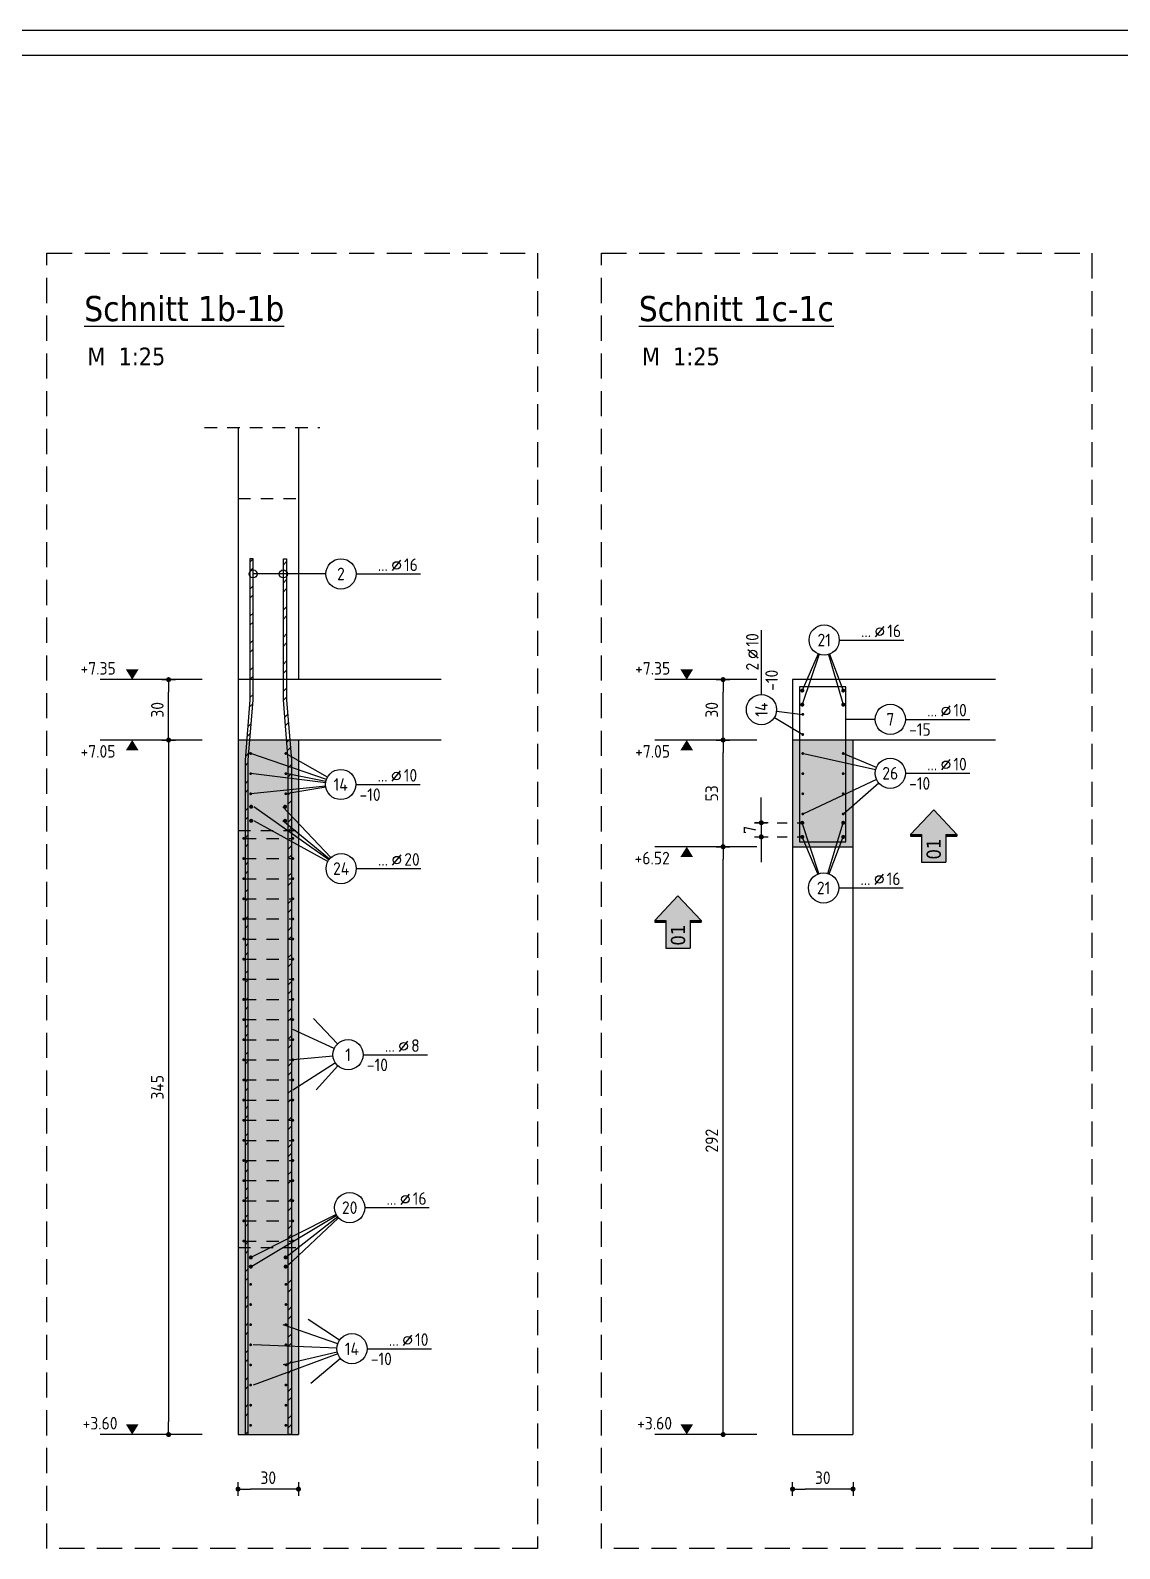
# Model space of a CAD drawing. Extents: x 44 to 147, y 26 to 69.
# Drawn here: x 81.7 to 92.52, y 50.64 to 65.73 of the extents above; entities that cross this region are included whole.
import ezdxf
from ezdxf.enums import TextEntityAlignment as Align

# ---------------------------------------------------------------- set-up
doc = ezdxf.new("R2010")
doc.units = 0
doc.header["$LTSCALE"] = 0.5
for name, pattern in [('AUSGEZOGEN', [1000.01, 1000, 0.01]), ('DASHDOT2', [0.5, 0.25, -0.125, 0, -0.125]), ('HIDDEN', [0.375, 0.25, -0.125]), ('STRICHLINIE', [0.75, 0.5, -0.25]), ('VERDECKT', [0.375, 0.25, -0.125])]:
    doc.linetypes.add(name, pattern=pattern)
for name, color, linetype in [('AFU', 7, 'Continuous'), ('BETON', 7, 'Continuous'), ('DETAIL', 7, 'Continuous'), ('grau_hell', 7, 'Continuous'), ('grau_mittel', 7, 'Continuous'), ('HILFE', 7, 'Continuous'), ('INDEX', 7, 'Continuous'), ('koten', 7, 'Continuous'), ('MASSE', 7, 'Continuous'), ('OBJEKT', 7, 'Continuous'), ('RAHMEN', 7, 'Continuous'), ('RND', 7, 'Continuous'), ('RND_BILD', 7, 'Continuous'), ('SCHRAFF', 7, 'Continuous'), ('TEXT', 7, 'Continuous'), ('VERDECKT', 7, 'Continuous')]:
    doc.layers.add(name, color=color, linetype=linetype)
doc.layers.add('NOPLOT', color=7, linetype='Continuous', plot=False)
doc.styles.add('helv', font='tahoma.ttf')
doc.styles.add('txt', font='isocp.shx')
doc.linetypes.add('AFU_50K', pattern='A,0.15,["/",Standard,S=0.2,R=0,X=-0.01,Y=-0.1],0.07,["/",Standard,S=0.2,R=0,X=-0.01,Y=-0.1],0.15', length=0.37)
doc.dimstyles.new('DOT_I', dxfattribs={"dimscale": 0.5, "dimtxt": 0.25, "dimasz": 0.25, "dimexe": 0.1, "dimexo": 0.3, "dimgap": 0.1, "dimtad": 1, "dimdec": 3, "dimzin": 3, "dimtxsty": 'txt', "dimblk": 'DOT', "dimblk1": 'DOT', "dimblk2": 'DOT', "dimsah": 1, "dimcen": 0.1, "dimse1": 1, "dimse2": 1, "dimazin": 0, "dimtfac": 1, "dimtdec": 4, "dimtix": 1, "dimtmove": 2, "dimatfit": 3, "dimfxl": 0, "dimtvp": 1, "dimtolj": 1, "dimtzin": 0, "dimarcsym": 0})

# ---------------------------------------------------------------- blocks, each defined once
blk = doc.blocks.new('A1-57-0')
at = {"layer": 'RAHMEN'}
blk.add_line((137.9, 59.4), (0, 59.4), dxfattribs=at)
at = {"layer": 'RAHMEN', "color": 5}
blk.add_line((137.4, 58.9), (2, 58.9), dxfattribs=at)
blk = doc.blocks.new('RND_LEI')
at = {"layer": 'RND', "color": 7, "linetype": 'Continuous'}
blk.add_line((1.022, 0.066), (1.19, 0.27), dxfattribs=at)
for centre, radius in [((0, 0), 0.3), ((1.106, 0.168), 0.075)]:
    blk.add_circle(centre, radius, dxfattribs=at)
at = {"layer": 'RND', "color": 7, "linetype": 'Continuous', "style": 'txt'}
blk.add_attdef('ANZ', text='', height=0.25, dxfattribs=at).set_placement((0.931, 0.057), align=Align.RIGHT)
for tag, p in [('DUM', (1.253, 0.057)), ('ABSTD', (1.674, 0.057)), ('POSTXT', (0.374, -0.327))]:
    blk.add_attdef(tag, p, '', height=0.25, dxfattribs=at)
blk.add_attdef('POSL', text='', height=0.25, dxfattribs=at).set_placement((0, 0), align=Align.MIDDLE)
blk = doc.blocks.new('DOT')
at = {"layer": 'MASSE', "color": 7, "linetype": 'Continuous'}
for p, q in [((0, 0), (-1, 0)), ((0, 0.54), (0, -0.54))]:
    blk.add_line(p, q, dxfattribs=at)
at = {"layer": 'MASSE', "color": 7, "linetype": 'Continuous', "const_width": 0.2}
blk.add_lwpolyline([(-0.1, 0, 1), (0.1, 0, 1)], format="xyb", close=True, dxfattribs=at)
blk = doc.blocks.new('*D35')
at = {"layer": 'DEFPOINTS', "color": 0, "linetype": 'AUSGEZOGEN', "transparency": 16777216}
for p in [(83.767, 51.236), (83.767, 51.236), (84.367, 51.236)]:
    blk.add_point(p, dxfattribs=at)
at = {"layer": 'MASSE', "color": 0, "linetype": 'AUSGEZOGEN', "lineweight": -2, "transparency": 16777216}
blk.add_line((84.242, 51.236), (83.892, 51.236), dxfattribs=at)
at = {"layer": 'MASSE', "color": 0, "linetype": 'AUSGEZOGEN', "lineweight": -2, "transparency": 16777216, "xscale": 0.125, "yscale": 0.125, "zscale": 0.125, "rotation": 180}
blk.add_blockref('DOT', (83.767, 51.236), dxfattribs=at)
at = {"layer": 'MASSE', "color": 0, "linetype": 'AUSGEZOGEN', "lineweight": -2, "transparency": 16777216, "xscale": 0.125, "yscale": 0.125, "zscale": 0.125}
blk.add_blockref('DOT', (84.367, 51.236), dxfattribs=at)
at = {"layer": 'MASSE', "color": 0, "linetype": 'AUSGEZOGEN', "transparency": 16777216, "insert": (84.067, 51.349), "char_height": 0.125, "attachment_point": 5, "style": 'txt'}
blk.add_mtext('\\A1;30', dxfattribs=at)
blk = doc.blocks.new('*D36')
at = {"layer": 'DEFPOINTS', "color": 0, "linetype": 'AUSGEZOGEN', "transparency": 16777216}
for p in [(83.077, 58.678), (83.077, 51.778), (83.077, 51.778)]:
    blk.add_point(p, dxfattribs=at)
at = {"layer": 'MASSE', "color": 0, "linetype": 'AUSGEZOGEN', "lineweight": -2, "transparency": 16777216}
blk.add_line((83.077, 58.553), (83.077, 51.903), dxfattribs=at)
at = {"layer": 'MASSE', "color": 0, "linetype": 'AUSGEZOGEN', "lineweight": -2, "transparency": 16777216, "xscale": 0.125, "yscale": 0.125, "zscale": 0.125}
for p, rotation in [((83.077, 58.678), 90), ((83.077, 51.778), 270)]:
    blk.add_blockref('DOT', p, dxfattribs=dict(at, rotation=rotation))
at = {"layer": 'MASSE', "color": 0, "linetype": 'AUSGEZOGEN', "transparency": 16777216, "insert": (82.965, 55.228), "char_height": 0.125, "attachment_point": 5, "rotation": 90, "style": 'txt'}
blk.add_mtext('\\A1;345', dxfattribs=at)
blk = doc.blocks.new('*D37')
at = {"layer": 'DEFPOINTS', "color": 0, "linetype": 'AUSGEZOGEN', "transparency": 16777216}
for p in [(83.077, 59.278), (83.077, 59.278), (83.077, 58.678)]:
    blk.add_point(p, dxfattribs=at)
at = {"layer": 'MASSE', "color": 0, "linetype": 'AUSGEZOGEN', "lineweight": -2, "transparency": 16777216}
blk.add_line((83.077, 58.803), (83.077, 59.153), dxfattribs=at)
at = {"layer": 'MASSE', "color": 0, "linetype": 'AUSGEZOGEN', "lineweight": -2, "transparency": 16777216, "xscale": 0.125, "yscale": 0.125, "zscale": 0.125}
for p, rotation in [((83.077, 59.278), 90), ((83.077, 58.678), 270)]:
    blk.add_blockref('DOT', p, dxfattribs=dict(at, rotation=rotation))
at = {"layer": 'MASSE', "color": 0, "linetype": 'AUSGEZOGEN', "transparency": 16777216, "insert": (82.965, 58.978), "char_height": 0.125, "attachment_point": 5, "rotation": 90, "style": 'txt'}
blk.add_mtext('\\A1;30', dxfattribs=at)
blk = doc.blocks.new('OKRD_O')
at = {"color": 0, "linetype": 'ByBlock'}
blk.add_solid([(-0.125, 0.202), (0.125, 0.202), (0, 0)], dxfattribs=at)
at = {"color": 0, "linetype": 'ByBlock', "style": 'txt'}
blk.add_attdef('OKRD', (0.25, 0.1), '', height=0.25, dxfattribs=at)
blk = doc.blocks.new('OKRD_U')
at = {"color": 0, "linetype": 'ByBlock'}
blk.add_solid([(-0.125, -0.202), (0.125, -0.202), (0, 0)], dxfattribs=at)
at = {"color": 0, "linetype": 'ByBlock', "style": 'txt'}
blk.add_attdef('OKRD', (0.25, -0.35), '', height=0.25, dxfattribs=at)
blk = doc.blocks.new('*D39')
at = {"layer": 'DEFPOINTS', "color": 0, "linetype": 'AUSGEZOGEN', "transparency": 16777216}
for p in [(89.275, 51.236), (89.275, 51.236), (89.875, 51.236)]:
    blk.add_point(p, dxfattribs=at)
at = {"layer": 'MASSE', "color": 0, "linetype": 'AUSGEZOGEN', "lineweight": -2, "transparency": 16777216}
blk.add_line((89.75, 51.236), (89.4, 51.236), dxfattribs=at)
at = {"layer": 'MASSE', "color": 0, "linetype": 'AUSGEZOGEN', "lineweight": -2, "transparency": 16777216, "xscale": 0.125, "yscale": 0.125, "zscale": 0.125, "rotation": 180}
blk.add_blockref('DOT', (89.275, 51.236), dxfattribs=at)
at = {"layer": 'MASSE', "color": 0, "linetype": 'AUSGEZOGEN', "lineweight": -2, "transparency": 16777216, "xscale": 0.125, "yscale": 0.125, "zscale": 0.125}
blk.add_blockref('DOT', (89.875, 51.236), dxfattribs=at)
at = {"layer": 'MASSE', "color": 0, "linetype": 'AUSGEZOGEN', "transparency": 16777216, "insert": (89.575, 51.349), "char_height": 0.125, "attachment_point": 5, "style": 'txt'}
blk.add_mtext('\\A1;30', dxfattribs=at)
blk = doc.blocks.new('*D40')
at = {"layer": 'DEFPOINTS', "color": 0, "linetype": 'AUSGEZOGEN', "transparency": 16777216}
for p in [(88.585, 57.618), (88.585, 57.618), (88.585, 51.778)]:
    blk.add_point(p, dxfattribs=at)
at = {"layer": 'MASSE', "color": 0, "linetype": 'AUSGEZOGEN', "lineweight": -2, "transparency": 16777216}
blk.add_line((88.585, 51.903), (88.585, 57.493), dxfattribs=at)
at = {"layer": 'MASSE', "color": 0, "linetype": 'AUSGEZOGEN', "lineweight": -2, "transparency": 16777216, "xscale": 0.125, "yscale": 0.125, "zscale": 0.125}
for p, rotation in [((88.585, 57.618), 90), ((88.585, 51.778), 270)]:
    blk.add_blockref('DOT', p, dxfattribs=dict(at, rotation=rotation))
at = {"layer": 'MASSE', "color": 0, "linetype": 'AUSGEZOGEN', "transparency": 16777216, "insert": (88.472, 54.698), "char_height": 0.125, "attachment_point": 5, "rotation": 90, "style": 'txt'}
blk.add_mtext('\\A1;292', dxfattribs=at)
blk = doc.blocks.new('*D41')
at = {"layer": 'DEFPOINTS', "color": 0, "linetype": 'AUSGEZOGEN', "transparency": 16777216}
for p in [(88.585, 58.678), (88.585, 58.678), (88.585, 57.618)]:
    blk.add_point(p, dxfattribs=at)
at = {"layer": 'MASSE', "color": 0, "linetype": 'AUSGEZOGEN', "lineweight": -2, "transparency": 16777216}
blk.add_line((88.585, 57.743), (88.585, 58.553), dxfattribs=at)
at = {"layer": 'MASSE', "color": 0, "linetype": 'AUSGEZOGEN', "lineweight": -2, "transparency": 16777216, "xscale": 0.125, "yscale": 0.125, "zscale": 0.125}
for p, rotation in [((88.585, 58.678), 90), ((88.585, 57.618), 270)]:
    blk.add_blockref('DOT', p, dxfattribs=dict(at, rotation=rotation))
at = {"layer": 'MASSE', "color": 0, "linetype": 'AUSGEZOGEN', "transparency": 16777216, "insert": (88.472, 58.148), "char_height": 0.125, "attachment_point": 5, "rotation": 90, "style": 'txt'}
blk.add_mtext('\\A1;53', dxfattribs=at)
blk = doc.blocks.new('*D42')
at = {"layer": 'DEFPOINTS', "color": 0, "linetype": 'AUSGEZOGEN', "transparency": 16777216}
for p in [(88.585, 59.278), (88.585, 59.278), (88.585, 58.678)]:
    blk.add_point(p, dxfattribs=at)
at = {"layer": 'MASSE', "color": 0, "linetype": 'AUSGEZOGEN', "lineweight": -2, "transparency": 16777216}
blk.add_line((88.585, 58.803), (88.585, 59.153), dxfattribs=at)
at = {"layer": 'MASSE', "color": 0, "linetype": 'AUSGEZOGEN', "lineweight": -2, "transparency": 16777216, "xscale": 0.125, "yscale": 0.125, "zscale": 0.125}
for p, rotation in [((88.585, 59.278), 90), ((88.585, 58.678), 270)]:
    blk.add_blockref('DOT', p, dxfattribs=dict(at, rotation=rotation))
at = {"layer": 'MASSE', "color": 0, "linetype": 'AUSGEZOGEN', "transparency": 16777216, "insert": (88.472, 58.978), "char_height": 0.125, "attachment_point": 5, "rotation": 90, "style": 'txt'}
blk.add_mtext('\\A1;30', dxfattribs=at)
blk = doc.blocks.new('*D38')
at = {"layer": 'DEFPOINTS', "color": 0, "linetype": 'AUSGEZOGEN', "transparency": 16777216}
for p in [(88.964, 57.856), (88.964, 57.716), (88.964, 57.716)]:
    blk.add_point(p, dxfattribs=at)
at = {"layer": 'MASSE', "color": 0, "linetype": 'AUSGEZOGEN', "lineweight": -2, "transparency": 16777216}
for p, q in [((88.964, 57.981), (88.964, 58.106)), ((88.964, 57.856), (88.964, 57.716)), ((88.964, 57.591), (88.964, 57.466))]:
    blk.add_line(p, q, dxfattribs=at)
at = {"layer": 'MASSE', "color": 0, "linetype": 'AUSGEZOGEN', "lineweight": -2, "transparency": 16777216, "xscale": 0.125, "yscale": 0.125, "zscale": 0.125}
for p, rotation in [((88.964, 57.856), 270), ((88.964, 57.716), 90)]:
    blk.add_blockref('DOT', p, dxfattribs=dict(at, rotation=rotation))
at = {"layer": 'MASSE', "color": 0, "linetype": 'AUSGEZOGEN', "transparency": 16777216, "insert": (88.851, 57.786), "char_height": 0.125, "attachment_point": 5, "rotation": 90, "style": 'txt'}
blk.add_mtext('\\A1;7', dxfattribs=at)
blk = doc.blocks.new('hin_ind5')
at = {"layer": 'grau_hell', "linetype": 'AUSGEZOGEN'}
h = blk.add_hatch(color=9, dxfattribs=at)
h.dxf.hatch_style = 2
h.paths.add_polyline_path([(0, 0), (0.619, -0.577), (0.619, -0.3), (1.306, -0.3), (1.306, 0.3), (0.619, 0.3), (0.619, 0.577)])
h.paths.add_polyline_path([(0.34, -0.274), (1.311, -0.274), (1.311, 0.274), (0.34, 0.274)], flags=9)
at = {"layer": 'OBJEKT', "linetype": 'AUSGEZOGEN'}
for points in [[(0.619, 0.3), (0.66, 0.3), (0.66, 0.577), (0.619, 0.577)], [(0.619, -0.577), (0.66, -0.577), (0.66, -0.3), (0.619, -0.3)]]:
    blk.add_hatch(color=1, dxfattribs=at).paths.add_polyline_path(points)
at = {"layer": 'OBJEKT', "color": 1, "linetype": 'AUSGEZOGEN'}
for p, q in [((0, 0), (0.619, 0.577)), ((0.619, 0.577), (0.619, 0.3)), ((0.619, 0.577), (0.66, 0.577)), ((0.66, 0.577), (0.66, 0.3)), ((0, 0), (0.619, -0.577)), ((0.619, 0.3), (1.306, 0.3)), ((1.306, 0.3), (1.306, -0.3)), ((0.619, -0.3), (0.619, -0.577)), ((0.619, -0.3), (1.306, -0.3)), ((0.66, -0.3), (0.66, -0.577))]:
    blk.add_line(p, q, dxfattribs=at)
at = {"layer": 'OBJEKT', "color": 7, "linetype": 'AUSGEZOGEN'}
blk.add_line((0.619, -0.577), (0.66, -0.577), dxfattribs=at)
at = {"layer": 'INDEX', "color": 1, "linetype": 'Continuous', "style": 'helv'}
blk.add_attdef('INDEX', text='', height=0.35, rotation=360, dxfattribs=at).set_placement((1.259, 0), align=Align.MIDDLE_RIGHT)

msp = doc.modelspace()

# ---------------------------------------------------------------- hatches: boundary and pattern name
at = {"layer": 'grau_mittel'}
h = msp.add_hatch(color=61, dxfattribs=at)
h.paths.add_polyline_path([(84.367, 58.6779), (83.767, 58.6779), (83.767, 57.7779), (84.367, 57.7779)])
h.paths.add_polyline_path([(83.767, 53.5779), (84.367, 53.5779), (84.367, 57.7779), (83.767, 57.7779)])
h.paths.add_polyline_path([(83.767, 51.7779), (84.367, 51.7779), (84.367, 53.5779), (83.767, 53.5779)])
msp.add_hatch(color=61, dxfattribs=at).paths.add_polyline_path([(89.8747, 58.6779), (89.2747, 58.6779), (89.2747, 57.6179), (89.8747, 57.6179)])
at = {"layer": 'SCHRAFF', "linetype": 'AUSGEZOGEN'}
h = msp.add_hatch(dxfattribs=at)
h.set_pattern_fill('ANSI32', color=171, scale=0.02, style=0, double=1)
h.paths.add_polyline_path([(83.837, 51.7779), (83.869, 51.7779), (83.869, 58.4779), (83.917, 59.0779), (83.917, 60.4779), (83.885, 60.4779), (83.885, 59.0779), (83.837, 58.4779)])
h = msp.add_hatch(dxfattribs=at)
h.set_pattern_fill('ANSI32', color=171, scale=0.02, style=0, double=1)
h.paths.add_polyline_path([(84.297, 51.7779), (84.265, 51.7779), (84.265, 58.4779), (84.217, 59.0779), (84.217, 60.4779), (84.249, 60.4779), (84.249, 59.0779), (84.297, 58.4779)])

# ---------------------------------------------------------------- linework, layer by layer
at = {"layer": 'AFU', "color": 8, "linetype": 'AFU_50K'}
for p, q in [((84.367, 59.2779), (83.767, 59.2779)), ((84.367, 58.6779), (83.767, 58.6779)), ((89.8747, 58.6779), (89.2747, 58.6779)), ((83.767, 51.7779), (84.367, 51.7779))]:
    msp.add_line(p, q, dxfattribs=at)
at = {"layer": 'BETON', "color": 6, "linetype": 'AUSGEZOGEN'}
for p, q in [((83.767, 61.7845), (83.767, 51.7779)), ((84.367, 61.7845), (84.367, 59.2779)), ((85.7834, 59.2779), (84.367, 59.2779)), ((91.2911, 59.2779), (89.2747, 59.2779)), ((89.2747, 59.2779), (89.2747, 57.6179)), ((85.7834, 58.6779), (84.367, 58.6779)), ((84.367, 58.6779), (84.367, 51.7779)), ((91.2911, 58.6779), (89.8747, 58.6779)), ((89.8747, 58.6779), (89.8747, 57.6179)), ((89.2747, 57.6179), (89.8747, 57.6179)), ((89.2747, 51.7779), (89.8747, 51.7779))]:
    msp.add_line(p, q, dxfattribs=at)
at = {"layer": 'DETAIL', "color": 102, "linetype": 'STRICHLINIE'}
for points in [[(86.7405, 63.5139), (86.7405, 50.6445), (81.8691, 50.6445), (81.8691, 63.5139)], [(92.2482, 63.5139), (92.2482, 50.6445), (87.3768, 50.6445), (87.3768, 63.5139)]]:
    msp.add_lwpolyline(points, close=True, dxfattribs=at)
at = {"layer": 'HILFE', "color": 102, "linetype": 'HIDDEN'}
msp.add_line((83.4347, 61.7845), (84.5792, 61.7845), dxfattribs=at)
at = {"layer": 'koten', "color": 7, "linetype": 'AUSGEZOGEN'}
for p, q in [((83.4109, 59.2779), (82.3991, 59.2779)), ((88.9186, 59.2779), (87.9068, 59.2779)), ((83.4109, 58.6779), (82.3991, 58.6779)), ((88.9186, 58.6779), (87.9068, 58.6779)), ((88.9186, 57.6179), (87.9068, 57.6179)), ((83.4109, 51.7779), (82.3991, 51.7779)), ((88.9186, 51.7779), (87.9068, 51.7779))]:
    msp.add_line(p, q, dxfattribs=at)
at = {"layer": 'MASSE', "color": 7, "linetype": 'DASHDOT2'}
for p, q in [((88.8965, 57.8555), (89.3714, 57.8555)), ((88.8965, 57.7155), (89.3714, 57.7155))]:
    msp.add_line(p, q, dxfattribs=at)
at = {"layer": 'NOPLOT', "color": 191, "linetype": 'AUSGEZOGEN'}
for p, q in [((83.837, 51.7779), (83.865, 51.7779)), ((84.297, 51.7779), (84.269, 51.7779))]:
    msp.add_line(p, q, dxfattribs=at)
at = {"layer": 'OBJEKT', "color": 7, "linetype": 'AUSGEZOGEN'}
for p, q in [((89.2747, 57.6179), (89.2747, 51.7779)), ((89.8747, 57.6179), (89.8747, 51.7779))]:
    msp.add_line(p, q, dxfattribs=at)
at = {"layer": 'RND', "color": 102, "linetype": 'AUSGEZOGEN'}
for p, q in [((84.6388, 60.3285), (83.917, 60.3285)), ((89.5291, 59.5339), (89.3714, 59.1697)), ((89.5406, 59.5295), (89.3714, 59.0297)), ((89.6311, 59.5277), (89.7781, 59.0297)), ((89.6416, 59.5312), (89.7781, 59.1697)), ((89.0942, 58.9029), (89.3762, 58.7332)), ((89.1147, 58.9632), (89.3762, 58.9332)), ((90.0957, 58.8837), (89.8047, 58.8837)), ((84.6448, 58.2852), (83.8924, 58.5441)), ((84.6561, 58.3102), (84.2417, 58.5441)), ((90.0988, 58.3809), (89.3717, 58.5441)), ((90.1069, 58.4061), (89.7777, 58.5441)), ((84.6378, 58.2544), (83.8924, 58.3441)), ((84.6395, 58.2655), (84.2417, 58.3441)), ((90.1094, 58.2844), (89.3832, 57.9441)), ((90.1324, 58.2492), (89.7847, 57.9441)), ((84.6375, 58.221), (83.8924, 58.1441)), ((84.6388, 58.2114), (84.2417, 58.1441)), ((84.6688, 57.4877), (83.9237, 58.0155)), ((84.6882, 57.51), (84.2104, 58.0155)), ((84.6596, 57.4729), (83.9237, 57.8755)), ((84.6751, 57.4959), (84.2104, 57.8755)), ((89.5361, 57.3514), (89.3714, 57.8555)), ((89.6261, 57.3524), (89.7781, 57.8555)), ((89.5249, 57.3473), (89.3714, 57.7155)), ((89.6367, 57.3488), (89.7781, 57.7155)), ((84.7561, 55.6601), (84.5156, 55.9124)), ((84.723, 55.6136), (84.3109, 55.8007)), ((84.7103, 55.5377), (84.3109, 55.5007)), ((84.7333, 55.4708), (84.3109, 55.2007)), ((84.7588, 55.4405), (84.5435, 55.2033)), ((84.7418, 53.9646), (83.894, 53.5374)), ((84.7473, 53.9546), (83.904, 53.4462)), ((84.7574, 53.94), (84.2401, 53.5374)), ((84.7663, 53.9296), (84.2501, 53.4462)), ((84.7568, 52.68), (84.2151, 52.8696)), ((84.7739, 52.7142), (84.465, 52.9223)), ((84.7485, 52.6364), (83.9162, 52.6696)), ((84.7576, 52.5787), (83.9162, 52.2696)), ((84.7523, 52.596), (84.2151, 52.4696)), ((84.784, 52.5333), (84.4911, 52.2845))]:
    msp.add_line(p, q, dxfattribs=at)
at = {"layer": 'RND', "color": 7, "linetype": 'AUSGEZOGEN'}
for p, q in [((84.9388, 60.3285), (85.5788, 60.3285)), ((88.9656, 59.1302), (88.9656, 59.7702)), ((89.7387, 59.6716), (90.3787, 59.6716)), ((90.3957, 58.8837), (91.0357, 58.8837)), ((84.9367, 58.2364), (85.5767, 58.2364)), ((90.3952, 58.3481), (91.0352, 58.3481)), ((84.9412, 57.4009), (85.5812, 57.4009)), ((89.7327, 57.2088), (90.3727, 57.2088)), ((85.0096, 55.5516), (85.6496, 55.5516)), ((85.0258, 54.0321), (85.6658, 54.0321)), ((85.0484, 52.6304), (85.6884, 52.6304))]:
    msp.add_line(p, q, dxfattribs=at)
at = {"layer": 'RND', "color": 7, "linetype": 'HIDDEN'}
for p, q in [((83.8232, 57.7007), (84.3109, 57.7007)), ((83.8232, 57.5007), (84.3109, 57.5007)), ((83.8232, 57.3007), (84.3109, 57.3007)), ((83.8232, 57.1007), (84.3109, 57.1007)), ((83.8232, 56.9007), (84.3109, 56.9007)), ((83.8232, 56.7007), (84.3109, 56.7007)), ((83.8232, 56.5007), (84.3109, 56.5007)), ((83.8232, 56.3007), (84.3109, 56.3007)), ((83.8232, 56.1007), (84.3109, 56.1007)), ((83.8232, 55.9007), (84.3109, 55.9007)), ((83.8232, 55.7007), (84.3109, 55.7007)), ((83.8232, 55.5007), (84.3109, 55.5007)), ((83.8232, 55.3007), (84.3109, 55.3007)), ((83.8232, 55.1007), (84.3109, 55.1007)), ((83.8232, 54.9007), (84.3109, 54.9007)), ((83.8232, 54.7007), (84.3109, 54.7007)), ((83.8232, 54.5007), (84.3109, 54.5007)), ((83.8232, 54.3007), (84.3109, 54.3007)), ((83.8232, 54.1007), (84.3109, 54.1007)), ((83.8232, 53.9007), (84.3109, 53.9007)), ((83.8232, 53.7007), (84.3109, 53.7007))]:
    msp.add_line(p, q, dxfattribs=at)
at = {"layer": 'RND', "color": 171, "linetype": 'AUSGEZOGEN'}
for points in [[(83.837, 51.7779), (83.869, 51.7779), (83.869, 58.4779), (83.917, 59.0779), (83.917, 60.4779), (83.885, 60.4779), (83.885, 59.0779), (83.837, 58.4779), (83.837, 51.7779)], [(84.297, 51.7779), (84.265, 51.7779), (84.265, 58.4779), (84.217, 59.0779), (84.217, 60.4779), (84.249, 60.4779), (84.249, 59.0779), (84.297, 58.4779), (84.297, 51.7779)]]:
    msp.add_lwpolyline(points, dxfattribs=at)
at = {"layer": 'RND', "color": 1, "linetype": 'AUSGEZOGEN'}
msp.add_lwpolyline([(89.3447, 57.6679), (89.8047, 57.6679), (89.8047, 59.2079), (89.3447, 59.2079)], close=True, dxfattribs=at)
at = {"layer": 'RND', "color": 7, "linetype": 'AUSGEZOGEN'}
for points, const_width in [([(89.3614, 59.1697, 1), (89.3814, 59.1697, 1)], 0.02), ([(89.7881, 59.1697, -1), (89.7681, 59.1697, -1)], 0.02), ([(89.3614, 59.0297, 1), (89.3814, 59.0297, 1)], 0.02), ([(89.7881, 59.0297, -1), (89.7681, 59.0297, -1)], 0.02), ([(89.3692, 58.9332, 1), (89.3832, 58.9332, 1)], 0.014), ([(89.3692, 58.7332, 1), (89.3832, 58.7332, 1)], 0.014), ([(83.8854, 58.5441, 1), (83.8994, 58.5441, 1)], 0.014), ([(84.2487, 58.5441, -1), (84.2347, 58.5441, -1)], 0.014), ([(89.3692, 58.5441, 1), (89.3832, 58.5441, 1)], 0.014), ([(89.7847, 58.5441, -1), (89.7707, 58.5441, -1)], 0.014), ([(83.8854, 58.3441, 1), (83.8994, 58.3441, 1)], 0.014), ([(84.2487, 58.3441, -1), (84.2347, 58.3441, -1)], 0.014), ([(89.3692, 58.3441, 1), (89.3832, 58.3441, 1)], 0.014), ([(89.7847, 58.3441, -1), (89.7707, 58.3441, -1)], 0.014), ([(83.8854, 58.1441, 1), (83.8994, 58.1441, 1)], 0.014), ([(84.2487, 58.1441, -1), (84.2347, 58.1441, -1)], 0.014), ([(89.3692, 58.1441, 1), (89.3832, 58.1441, 1)], 0.014), ([(89.7847, 58.1441, -1), (89.7707, 58.1441, -1)], 0.014), ([(83.8871, 58.0155, 1), (83.9071, 58.0155, 1)], 0.02), ([(84.2446, 58.0155, -1), (84.2246, 58.0155, -1)], 0.02), ([(89.3692, 57.9441, 1), (89.3832, 57.9441, 1)], 0.014), ([(89.7847, 57.9441, -1), (89.7707, 57.9441, -1)], 0.014), ([(83.8871, 57.8755, 1), (83.9071, 57.8755, 1)], 0.02), ([(84.2446, 57.8755, -1), (84.2246, 57.8755, -1)], 0.02), ([(89.3614, 57.8555, 1), (89.3814, 57.8555, 1)], 0.02), ([(89.7881, 57.8555, -1), (89.7681, 57.8555, -1)], 0.02), ([(83.8162, 57.7007, 1), (83.8302, 57.7007, 1)], 0.014), ([(84.3179, 57.7007, -1), (84.3039, 57.7007, -1)], 0.014), ([(89.3614, 57.7155, 1), (89.3814, 57.7155, 1)], 0.02), ([(89.7881, 57.7155, -1), (89.7681, 57.7155, -1)], 0.02), ([(83.8162, 57.5007, 1), (83.8302, 57.5007, 1)], 0.014), ([(84.3179, 57.5007, -1), (84.3039, 57.5007, -1)], 0.014), ([(83.8162, 57.3007, 1), (83.8302, 57.3007, 1)], 0.014), ([(84.3179, 57.3007, -1), (84.3039, 57.3007, -1)], 0.014), ([(83.8162, 57.1007, 1), (83.8302, 57.1007, 1)], 0.014), ([(84.3179, 57.1007, -1), (84.3039, 57.1007, -1)], 0.014), ([(83.8162, 56.9007, 1), (83.8302, 56.9007, 1)], 0.014), ([(84.3179, 56.9007, -1), (84.3039, 56.9007, -1)], 0.014), ([(83.8162, 56.7007, 1), (83.8302, 56.7007, 1)], 0.014), ([(84.3179, 56.7007, -1), (84.3039, 56.7007, -1)], 0.014), ([(83.8162, 56.5007, 1), (83.8302, 56.5007, 1)], 0.014), ([(84.3179, 56.5007, -1), (84.3039, 56.5007, -1)], 0.014), ([(83.8162, 56.3007, 1), (83.8302, 56.3007, 1)], 0.014), ([(84.3179, 56.3007, -1), (84.3039, 56.3007, -1)], 0.014), ([(83.8162, 56.1007, 1), (83.8302, 56.1007, 1)], 0.014), ([(84.3179, 56.1007, -1), (84.3039, 56.1007, -1)], 0.014), ([(83.8162, 55.9007, 1), (83.8302, 55.9007, 1)], 0.014), ([(84.3179, 55.9007, -1), (84.3039, 55.9007, -1)], 0.014), ([(83.8162, 55.7007, 1), (83.8302, 55.7007, 1)], 0.014), ([(84.3179, 55.7007, -1), (84.3039, 55.7007, -1)], 0.014), ([(83.8162, 55.5007, 1), (83.8302, 55.5007, 1)], 0.014), ([(84.3179, 55.5007, -1), (84.3039, 55.5007, -1)], 0.014), ([(83.8162, 55.3007, 1), (83.8302, 55.3007, 1)], 0.014), ([(84.3179, 55.3007, -1), (84.3039, 55.3007, -1)], 0.014), ([(83.8162, 55.1007, 1), (83.8302, 55.1007, 1)], 0.014), ([(84.3179, 55.1007, -1), (84.3039, 55.1007, -1)], 0.014), ([(83.8162, 54.9007, 1), (83.8302, 54.9007, 1)], 0.014), ([(84.3179, 54.9007, -1), (84.3039, 54.9007, -1)], 0.014), ([(83.8162, 54.7007, 1), (83.8302, 54.7007, 1)], 0.014), ([(84.3179, 54.7007, -1), (84.3039, 54.7007, -1)], 0.014), ([(83.8162, 54.5007, 1), (83.8302, 54.5007, 1)], 0.014), ([(84.3179, 54.5007, -1), (84.3039, 54.5007, -1)], 0.014), ([(83.8162, 54.3007, 1), (83.8302, 54.3007, 1)], 0.014), ([(84.3179, 54.3007, -1), (84.3039, 54.3007, -1)], 0.014), ([(83.8162, 54.1007, 1), (83.8302, 54.1007, 1)], 0.014), ([(84.3179, 54.1007, -1), (84.3039, 54.1007, -1)], 0.014), ([(83.8162, 53.9007, 1), (83.8302, 53.9007, 1)], 0.014), ([(84.3179, 53.9007, -1), (84.3039, 53.9007, -1)], 0.014), ([(83.8162, 53.7007, 1), (83.8302, 53.7007, 1)], 0.014), ([(84.3179, 53.7007, -1), (84.3039, 53.7007, -1)], 0.014), ([(83.884, 53.5374, 1), (83.904, 53.5374, 1)], 0.02), ([(84.2501, 53.5374, -1), (84.2301, 53.5374, -1)], 0.02), ([(83.884, 53.4462, 1), (83.904, 53.4462, 1)], 0.02), ([(84.2501, 53.4462, -1), (84.2301, 53.4462, -1)], 0.02), ([(83.8848, 53.2696, 1), (83.8988, 53.2696, 1)], 0.014), ([(84.2492, 53.2696, -1), (84.2352, 53.2696, -1)], 0.014), ([(83.8848, 53.0696, 1), (83.8988, 53.0696, 1)], 0.014), ([(84.2492, 53.0696, -1), (84.2352, 53.0696, -1)], 0.014), ([(83.8848, 52.8696, 1), (83.8988, 52.8696, 1)], 0.014), ([(84.2492, 52.8696, -1), (84.2352, 52.8696, -1)], 0.014), ([(83.8848, 52.6696, 1), (83.8988, 52.6696, 1)], 0.014), ([(84.2492, 52.6696, -1), (84.2352, 52.6696, -1)], 0.014), ([(83.8848, 52.4696, 1), (83.8988, 52.4696, 1)], 0.014), ([(84.2492, 52.4696, -1), (84.2352, 52.4696, -1)], 0.014), ([(83.8848, 52.2696, 1), (83.8988, 52.2696, 1)], 0.014), ([(84.2492, 52.2696, -1), (84.2352, 52.2696, -1)], 0.014), ([(83.8848, 52.0696, 1), (83.8988, 52.0696, 1)], 0.014), ([(84.2492, 52.0696, -1), (84.2352, 52.0696, -1)], 0.014), ([(83.8848, 51.8696, 1), (83.8988, 51.8696, 1)], 0.014), ([(84.2492, 51.8696, -1), (84.2352, 51.8696, -1)], 0.014)]:
    msp.add_lwpolyline(points, format="xyb", close=True, dxfattribs=dict(at, const_width=const_width))
for centre in [(83.917, 60.3285), (84.217, 60.3285)]:
    msp.add_circle(centre, 0.04, dxfattribs=at)
at = {"layer": 'VERDECKT', "color": 7, "linetype": 'VERDECKT'}
for p, q in [((83.767, 61.0779), (84.367, 61.0779)), ((83.767, 57.7779), (84.367, 57.7779)), ((83.767, 53.6379), (84.367, 53.6379))]:
    msp.add_line(p, q, dxfattribs=at)

# ---------------------------------------------------------------- block references
at = {"layer": 'koten', "color": 7, "linetype": 'AUSGEZOGEN'}
ref = msp.add_blockref('OKRD_O', (82.7158, 59.2779), dxfattribs=dict(at, xscale=-0.5, yscale=0.5, zscale=0.5))
ref.add_attrib('OKRD', '+7.35', (82.2032, 59.3279), dxfattribs={"layer": '0', "color": 0, "linetype": 'ByBlock', "height": 0.125, "style": 'txt'})
ref = msp.add_blockref('OKRD_O', (88.2235, 59.2779), dxfattribs=dict(at, xscale=-0.5, yscale=0.5, zscale=0.5))
ref.add_attrib('OKRD', '+7.35', (87.7109, 59.3279), dxfattribs={"layer": '0', "color": 0, "linetype": 'ByBlock', "height": 0.125, "style": 'txt'})
ref = msp.add_blockref('OKRD_U', (82.7158, 58.6779), dxfattribs=dict(at, xscale=-0.5, yscale=0.5, zscale=0.5))
ref.add_attrib('OKRD', '+7.05', (82.2032, 58.5029), dxfattribs={"layer": '0', "color": 0, "linetype": 'ByBlock', "height": 0.125, "style": 'txt'})
ref = msp.add_blockref('OKRD_U', (88.2235, 58.6779), dxfattribs=dict(at, xscale=-0.5, yscale=0.5, zscale=0.5))
ref.add_attrib('OKRD', '+7.05', (87.7109, 58.5029), dxfattribs={"layer": '0', "color": 0, "linetype": 'ByBlock', "height": 0.125, "style": 'txt'})
ref = msp.add_blockref('OKRD_U', (88.2235, 57.6179), dxfattribs=dict(at, xscale=-0.5, yscale=0.5, zscale=0.5))
ref.add_attrib('OKRD', '+6.52', (87.7058, 57.4429), dxfattribs={"layer": '0', "color": 0, "linetype": 'ByBlock', "height": 0.125, "style": 'txt'})
ref = msp.add_blockref('OKRD_O', (82.7158, 51.7779), dxfattribs=dict(at, xscale=-0.5, yscale=0.5, zscale=0.5))
ref.add_attrib('OKRD', '+3.60', (82.2231, 51.8279), dxfattribs={"layer": '0', "color": 0, "linetype": 'ByBlock', "height": 0.125, "style": 'txt'})
ref = msp.add_blockref('OKRD_O', (88.2235, 51.7779), dxfattribs=dict(at, xscale=-0.5, yscale=0.5, zscale=0.5))
ref.add_attrib('OKRD', '+3.60', (87.7308, 51.8279), dxfattribs={"layer": '0', "color": 0, "linetype": 'ByBlock', "height": 0.125, "style": 'txt'})
at = {"layer": 'RAHMEN', "color": 7, "linetype": 'AUSGEZOGEN', "xscale": 0.5, "yscale": 0.5, "zscale": 0.5}
msp.add_blockref('A1-57-0', (43.8878, 36.0287), dxfattribs=at)
at = {"layer": 'RND', "color": 7, "linetype": 'AUSGEZOGEN', "xscale": 0.5, "yscale": 0.5, "zscale": 0.5}
for p, values in [((84.7888, 60.3285), {'POSL': '2', 'DUM': '16', 'ANZ': '...'}), ((89.5887, 59.6716), {'POSL': '21', 'DUM': '16', 'ANZ': '...'}), ((90.2457, 58.8837), {'POSL': '7', 'DUM': '10', 'ANZ': '...', 'POSTXT': '-15'}), ((84.7867, 58.2364), {'POSL': '14', 'DUM': '10', 'ANZ': '...', 'POSTXT': '-10'}), ((90.2452, 58.3481), {'POSL': '26', 'DUM': '10', 'ANZ': '...', 'POSTXT': '-10'}), ((84.7912, 57.4009), {'POSL': '24', 'DUM': '20', 'ANZ': '...'}), ((89.5827, 57.2088), {'POSL': '21', 'DUM': '16', 'ANZ': '...'}), ((84.8596, 55.5516), {'POSL': '1', 'DUM': '8', 'ANZ': '...', 'POSTXT': '-10'}), ((84.8758, 54.0321), {'POSL': '20', 'DUM': '16', 'ANZ': '...'}), ((84.8984, 52.6304), {'POSL': '14', 'DUM': '10', 'ANZ': '...', 'POSTXT': '-10'})]:
    msp.add_blockref('RND_LEI', p, dxfattribs=at).add_auto_attribs(values)
at = {"layer": 'RND', "color": 7, "linetype": 'AUSGEZOGEN', "xscale": 0.5, "yscale": 0.5, "zscale": 0.5, "rotation": 90}
msp.add_blockref('RND_LEI', (88.9656, 58.9802), dxfattribs=at).add_auto_attribs({'POSL': '14', 'DUM': '10', 'ANZ': '2', 'POSTXT': '-10'})
at = {"layer": 'RND_BILD', "color": 7, "linetype": 'AUSGEZOGEN'}
ref = msp.add_blockref('hin_ind5', (90.6764, 57.986), dxfattribs=dict(at, xscale=-0.4, yscale=0.4, zscale=0.4, rotation=90))
ref.add_attrib('INDEX', '01', dxfattribs={"layer": 'INDEX', "color": 1, "linetype": 'Continuous', "height": 0.14, "rotation": 90, "style": 'helv'}).set_placement((90.6764, 57.7003), align=Align.MIDDLE_RIGHT)
ref = msp.add_blockref('hin_ind5', (88.1368, 57.1311), dxfattribs=dict(at, xscale=-0.4, yscale=0.4, zscale=0.4, rotation=90))
ref.add_attrib('INDEX', '01', dxfattribs={"layer": 'INDEX', "color": 1, "linetype": 'Continuous', "height": 0.14, "rotation": 90, "style": 'helv'}).set_placement((88.1368, 56.8454), align=Align.MIDDLE_RIGHT)

# ---------------------------------------------------------------- texts
at = {"layer": 'TEXT', "color": 6, "linetype": 'AUSGEZOGEN', "style": 'helv'}
for s, p in [('%%USchnitt 1b-1b', (82.2402, 62.8398)), ('%%USchnitt 1c-1c', (87.7479, 62.8398))]:
    msp.add_text(s, height=0.25, dxfattribs=at).set_placement(p)
at = {"layer": 'TEXT', "color": 1, "linetype": 'AUSGEZOGEN', "style": 'helv'}
for p in [(82.2709, 62.4023), (87.7786, 62.4023)]:
    msp.add_text('M  1:25', height=0.175, dxfattribs=at).set_placement(p)

# ---------------------------------------------------------------- dimensions: what is measured, and where the dimension line sits
at = {"layer": 'MASSE', "color": 7, "linetype": 'AUSGEZOGEN'}
for base, p1, p2, picture, middle in [((83.0771, 59.2779), (83.0771, 58.6779), (83.0771, 59.2779), '*D37', (82.9646, 58.9779)), ((88.5848, 59.2779), (88.5848, 58.6779), (88.5848, 59.2779), '*D42', (88.4723, 58.9779)), ((83.0771, 51.7779), (83.0771, 58.6779), (83.0771, 51.7779), '*D36', (82.9646, 55.2279)), ((88.5848, 58.6779), (88.5848, 57.6179), (88.5848, 58.6779), '*D41', (88.4723, 58.1479)), ((88.964, 57.7155), (88.964, 57.8555), (88.964, 57.7155), '*D38', (88.8515, 57.7855)), ((88.5848, 57.6179), (88.5848, 51.7779), (88.5848, 57.6179), '*D40', (88.4722, 54.6979))]:
    dim = msp.add_linear_dim(base=base, p1=p1, p2=p2, angle=90, dimstyle='DOT_I', override={"dimdec": 0, "dimlfac": 50}, dxfattribs=at)
    dim.commit()
    dim.dimension.update_dxf_attribs({"geometry": picture, "text_midpoint": middle})
for base, p1, p2, picture, middle in [((83.767, 51.236), (84.367, 51.236), (83.767, 51.236), '*D35', (84.067, 51.3485)), ((89.2747, 51.236), (89.8747, 51.236), (89.2747, 51.236), '*D39', (89.5747, 51.3485))]:
    dim = msp.add_linear_dim(base=base, p1=p1, p2=p2, dimstyle='DOT_I', override={"dimdec": 0, "dimlfac": 50}, dxfattribs=at)
    dim.commit()
    dim.dimension.update_dxf_attribs({"geometry": picture, "text_midpoint": middle})

doc.saveas('drawing.dxf')
